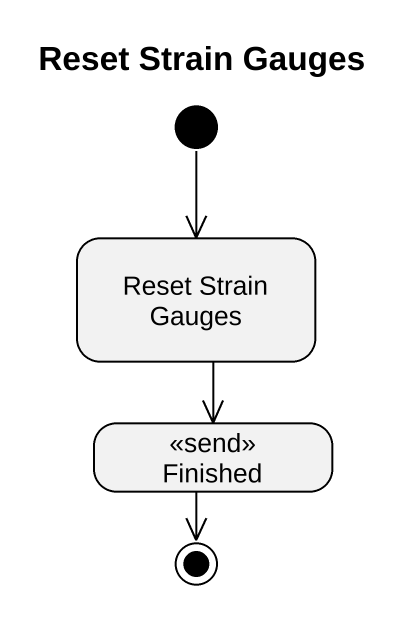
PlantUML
@startuml
title Reset Strain Gauges
hide empty description
state "Reset Strain Gauges" as Reset_Strain_Gauges
state Finished <<send>>
[*] --> Reset_Strain_Gauges
Reset_Strain_Gauges --> Finished
Finished --> [*]
@enduml
